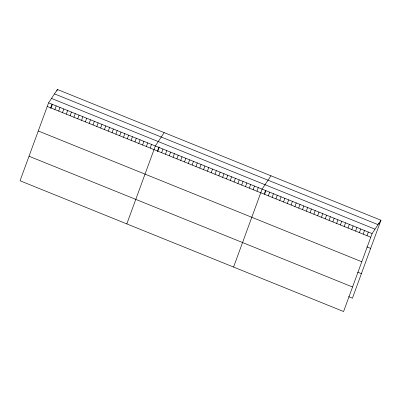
<?xml version="1.0" encoding="UTF-8"?>
<svg xmlns="http://www.w3.org/2000/svg" width="401" height="401" viewBox="0 0 401 401"><rect width="100%" height="100%" fill="white"/><g stroke="black" fill="none" stroke-linecap="round" stroke-linejoin="round"><path stroke-width="0.6" d="M48.571 102.821L20.05 180.756L343.582 311.517L372.103 233.577L380.95 220.244L57.418 89.483L48.571 102.821L372.103 233.577M50.531 108.305L52.025 104.22M56.847 91.047L57.418 89.483M51.052 108.004L52.386 104.36M54.862 109.548L56.195 105.904M58.676 111.087L60.01 107.443M62.491 112.631L63.824 108.982M66.3 114.17L67.639 110.526M70.115 115.714L71.448 112.064M73.929 117.252L75.263 113.608M77.744 118.796L79.077 115.147M81.553 120.335L82.887 116.691M85.368 121.874L86.701 118.23M89.182 123.418L90.516 119.774M92.992 124.957L94.33 121.313M96.806 126.5L98.14 122.856M100.621 128.039L101.954 124.395M104.435 129.583L105.769 125.934M108.245 131.122L109.578 127.478M112.059 132.666L113.393 129.017M115.874 134.205L117.207 130.561M119.683 135.749L121.022 132.099M123.498 137.287L124.831 133.643M127.312 138.826L128.646 135.182M131.122 140.37L132.46 136.726M134.936 141.909L136.27 138.265M138.751 143.453L140.084 139.804M142.566 144.992L143.899 141.347M146.375 146.535L147.708 142.886M150.19 148.074L151.523 144.43M126.816 223.908L155.337 145.969L164.184 132.636M157.297 151.458L159.002 146.786M157.814 151.157L159.152 147.513M161.628 152.696L162.961 149.052M165.443 154.24L166.776 150.596M169.257 155.778L170.59 152.134M173.067 157.322L174.4 153.673M176.881 158.861L178.214 155.217M180.696 160.405L182.029 156.756M184.505 161.944L185.843 158.3M188.32 163.488L189.653 159.839M192.134 165.027L193.467 161.382M195.949 166.57L197.282 162.921M199.758 168.109L201.091 164.465M203.573 169.648L204.906 166.004M207.387 171.192L208.72 167.548M211.197 172.731L212.535 169.087M215.011 174.275L216.345 170.625M218.826 175.813L220.159 172.169M222.64 177.357L223.974 173.708M226.45 178.896L227.783 175.252M230.264 180.44L231.598 176.791M234.079 181.979L235.412 178.335M237.888 183.518L239.227 179.874M241.703 185.061L243.036 181.417M245.517 186.6L246.851 182.956M249.332 188.144L250.665 184.495M253.141 189.683L254.475 186.039M256.956 191.227L258.289 187.578M233.582 267.056L262.104 189.122L270.951 175.783M264.49 193.437L265.557 190.52M264.56 194.3L265.898 190.655M268.354 195.833L269.688 192.189M272.149 197.367L273.482 193.718M275.943 198.901L277.276 195.252M279.733 200.43L281.071 196.786M283.527 201.964L284.86 198.32M287.322 203.497L288.655 199.853M291.116 205.031L292.449 201.387M294.905 206.565L296.239 202.916M298.7 208.099L300.033 204.45M302.494 209.628L303.828 205.984M306.289 211.162L307.622 207.517M310.078 212.695L311.412 209.051M313.873 214.229L315.206 210.585M317.667 215.763L319.001 212.114M321.457 217.297L322.795 213.648M325.251 218.826L326.584 215.182M329.046 220.36L330.379 216.715M332.84 221.893L334.173 218.249M336.629 223.427L337.968 219.783M340.424 224.961L341.757 221.317M344.218 226.495L345.552 222.846M348.013 228.029L349.346 224.38M351.802 229.557L353.141 225.913M355.597 231.091L356.93 227.447M359.391 232.625L360.725 228.981M363.186 234.159L364.519 230.515M366.975 235.693L368.313 232.044M380.95 220.244L352.429 298.179L348.634 296.645M378.534 223.452L379.617 223.888M54.496 93.884L378.033 224.645M51.488 98.42L375.025 229.177M47.238 106.465L370.77 237.227M366.85 246.871L370.644 248.404M38.265 130.982L361.797 261.743M357.607 272.129L361.401 273.662M29.022 156.24L352.554 287.001"/></g></svg>
